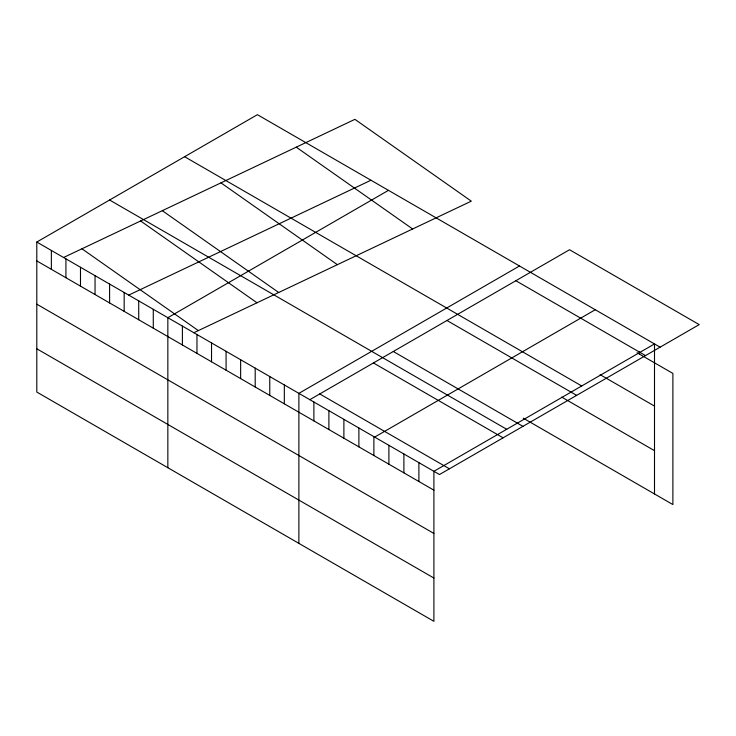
<?xml version="1.0" encoding="UTF-8"?>
<svg xmlns="http://www.w3.org/2000/svg" width="736" height="736" viewBox="0 0 736 736"><rect width="100%" height="100%" fill="white"/><g stroke="black" fill="none" stroke-linecap="round" stroke-linejoin="round"><path stroke-width="1.1" d="M654.506 493.957L654.506 343.942L433.9 471.307L433.9 621.322L36.8 392.058L36.8 242.043L257.407 114.678L660.1 347.171M388.452 190.339L167.845 317.704L167.845 467.719M519.496 265.99L298.88 393.355L298.88 543.37M309.828 399.676L569.535 249.734L699.2 324.604L439.493 474.536L36.8 242.043M374.661 437.11L595.268 309.736M63.572 257.508L354.908 119.342L471.307 201.158L193.862 332.727M128.717 295.118L370.962 180.237M515.853 280.729L645.518 355.589M637.063 352.737L672.888 373.428L672.888 504.565L523.241 418.168M600.125 374.688L654.506 406.088M184.607 156.713L581.707 385.968M446.973 320.491L576.638 395.361M561.688 397.09L654.506 450.68M393.291 351.486L522.956 426.356M109.6 200.017L506.699 429.281M373.437 362.949L503.102 437.819M319.755 393.944L449.42 468.804M36.8 260.912L433.9 490.176M36.8 304.189L433.9 533.453M36.8 348.781L433.9 578.045M296.249 147.163L412.638 228.979M220.975 182.859L337.373 264.675M162.306 210.68L278.705 292.496M140.613 220.975L257.011 302.781M81.944 248.796L198.343 330.602M639.501 351.928L639.501 354.145M418.894 462.65L418.894 481.519M403.898 453.983L403.898 472.852M388.893 445.326L388.893 464.195M373.888 436.669L373.888 455.538M358.892 428.002L358.892 446.872M343.887 419.345L343.887 438.214M328.891 410.679L328.891 429.548M313.886 402.022L313.886 420.891M284.326 384.956L284.326 403.825M269.762 376.547L269.762 395.416M255.199 368.138L255.199 387.007M240.644 359.738L240.644 378.608M226.081 351.33L226.081 370.199M211.526 342.921L211.526 361.79M196.963 334.512L196.963 353.381M182.399 326.112L182.399 344.982M153.281 309.295L153.281 328.164M138.718 300.886L138.718 319.764M124.163 292.486L124.163 311.356M109.6 284.078L109.6 302.947M95.045 275.669L95.045 294.538M80.482 267.269L80.482 286.138M65.918 258.86L65.918 277.73M51.364 250.452L51.364 269.321"/></g></svg>
